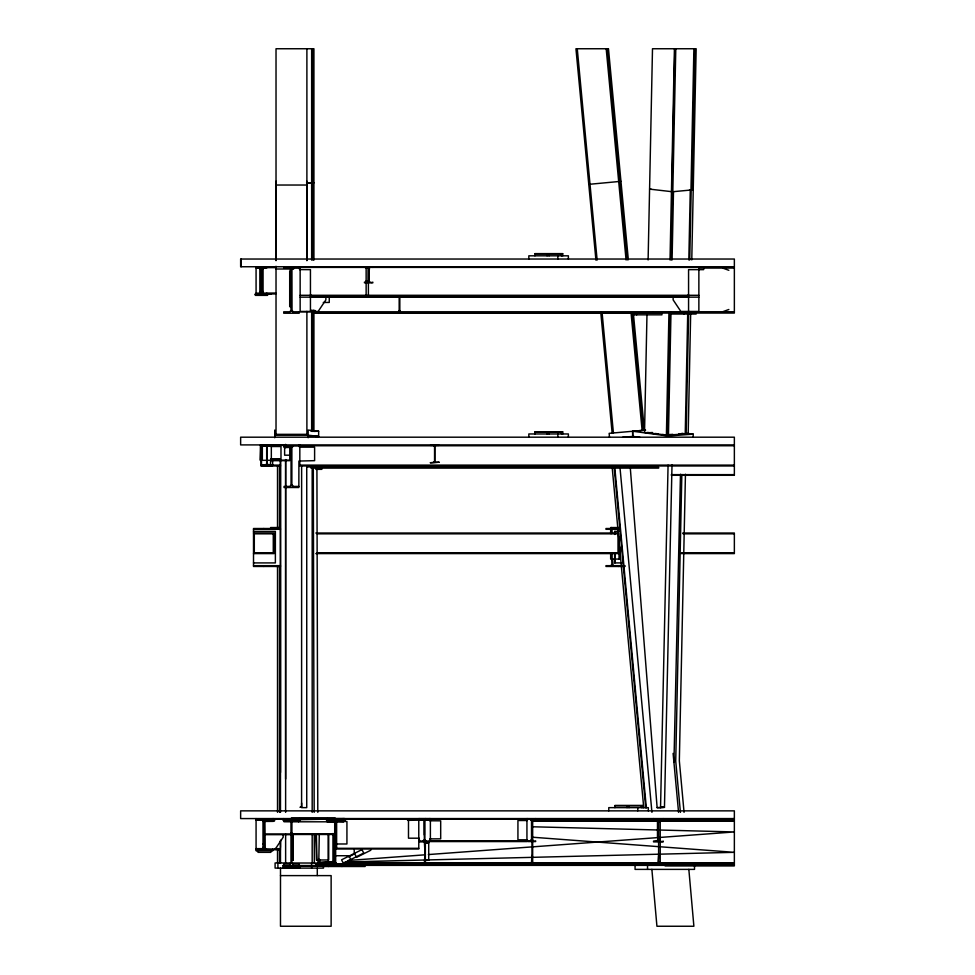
<?xml version="1.0" encoding="UTF-8"?>
<svg xmlns="http://www.w3.org/2000/svg" width="975" height="975" viewBox="0 0 975 975"><rect width="100%" height="100%" fill="white"/><g stroke="black" fill="none" stroke-linecap="round" stroke-linejoin="round"><path stroke-width="1.46" d="M261.044 445.843L264.042 445.758M306.893 434.338L276.022 434.338M276.022 266.272L276.022 269.002L293.67 269.002M276.022 181.252L276.022 260.544L276.022 48.75L313.926 48.75L313.926 260.106M280.483 847.519L280.483 841.462M280.483 772.493L280.483 459.822M283.591 820.109L283.591 819.244L273.768 819.244M285.626 778.988L285.638 459.822M285.638 447.696L285.638 444.661M290.964 833.125L290.964 833.991L264.92 833.991M291.927 833.052L291.927 833.93L334.705 833.93M293.219 860.06L293.219 834.551L293.219 860.06L291.939 860.06M299.313 819.682L327.32 819.146M301.628 803.034L301.628 807.178L299.983 807.263L301.628 807.263M306.893 181.252L306.893 260.544L306.893 48.75M311.647 310.123L311.647 431.316L312.938 431.34L313.926 431.291L313.926 310.099M311.647 260.13L311.647 48.75M312.938 431.34L312.938 310.135M312.938 260.142L312.938 48.75M646.973 314.73L644.536 432.449L668.448 435.289L670.995 312.061M648.107 259.972L652.494 48.75L696.162 48.75L691.775 259.935M666.4 435.435L668.96 312.11M670.032 259.972L674.42 48.75M674.871 48.75L671.897 191.807L690.97 190.015L693.895 48.75M670.081 312.037L667.534 435.155L685.23 433.875L687.716 313.621M671.166 259.947L672.567 191.746M672.811 191.929L675.785 48.75M672.08 259.959L673.481 191.868L649.582 189.126L650.947 189.004M681.842 474.533L675.736 760.476A6.435 4.582 84.6 0 0 675.76 761.487L680.428 812.37M688.825 259.947L690.276 190.076M690.666 313.609L688.179 433.851L686.144 433.997L688.642 313.231M689.739 259.947L691.19 190.198L693.237 190.015M685.449 474.264L679.343 760.134A6.423 4.57 84.6 0 0 679.368 761.158L684.06 812.346M691.872 190.137L694.797 48.75M630.24 467.269L657.126 807.653L660.538 807.641L668.07 465.209M660.538 807.641L664.463 807.349L672.007 464.99M673.932 762.401L680.477 474.252M693.164 436.702L693.249 434.155L687.436 433.363M313.743 310.647L313.292 311.805M314.949 310.562L314.584 311.744M312.707 466.452L310.952 468.061L658.71 468.061M318.752 863.85L319.288 834.588M658.868 819.646L658.612 820.267L659.161 819.451M429.427 841.084L425.673 841.072L424.832 840.206L424.844 820.17L425.709 819.39L429.427 819.39M266.833 266.748L266.833 267.82C261.117 268.527 261.848 268.113 256.072 267.82M261.142 292.317C259.179 293.158 263.798 293.012 261.788 292.378M424.832 820.267L425.368 819.451M531.533 820.109L530.68 819.256L531.509 819.987L531.533 840.036L531.009 840.828L527.902 840.889M419.737 819.39L424.283 819.926L424.344 840.206L423.467 841.084L419.737 841.084M291.05 447.159L289.904 446.002L291.05 447.159L291.05 485.258L289.904 486.415L284.054 486.415L284.054 487.512L298.85 487.512L298.911 461.053L314.608 460.663L314.608 447.159L299.496 447.159L298.85 444.905M658.125 820.267L657.247 819.39L658.113 820.158L658.088 840.438L653.53 841.084L653.53 841.888L663.219 841.888L663.219 841.084C662.11 842.778 656.638 839.414 659.502 841.084M424.344 840.206L423.577 841.059M291.05 485.258L290.343 486.33M264.92 821.316L266.09 820.146L264.92 821.316L265.261 848.823L275.218 849.164L283.177 837.233L283.177 834.661M291.939 269.319L293.097 268.162L291.939 269.319L292.037 311.086L293.097 311.805L310.44 311.805L310.44 269.648L299.581 269.6L299.191 266.748M290.977 269.319L289.831 268.162L290.977 269.319L290.977 310.647L289.831 311.805L283.737 311.805L283.737 313.219L299.191 313.219L299.191 311.805M290.977 310.647L289.831 311.805M658.125 840.206L657.247 841.084M531.533 840.036L530.68 840.889M368.404 268.271L367.538 267.418L368.404 268.271L368.331 281.629L364.455 282.153L364.455 282.823L372.816 282.823L372.816 282.153C371.597 283.567 367.136 280.593 369.744 282.153M425.344 860.547L428.72 860.182L428.72 842.534L424.856 842.534M532.009 820.109L532.874 819.256L532.009 820.109L532.021 863.85M368.404 281.3L367.673 282.128M334.34 863.497L319.13 863.497L334.34 863.472C335.948 861.778 332.682 864.752 334.108 863.716L318.947 863.753M435.825 445.368L434.887 446.318L434.887 461.297C436.568 463.673 434.423 460.627 435.155 461.955M434.277 461.955C434.874 460.736 433.144 463.503 434.558 461.273L434.558 446.318C433.18 444.173 434.765 446.806 434.277 445.66M407.526 820.353L419.104 820.182L419.737 818.573M435.155 445.66L434.874 446.318L435.825 445.392M291.939 269.453L293.231 268.162M266.992 446.635L268.283 445.343M291.866 447.293L293.146 446.002M424.832 820.67L426.112 819.39M423.053 841.084L424.344 839.792M530.254 840.889L531.533 839.609M318.581 863.228L319.032 859.121M348.599 856.842L354.047 854.124M343.468 863.911L351.073 860.096L348.892 855.733L335.668 855.733M333.584 862.4L334.218 862.083M532.021 822.023L532.667 821.706M658.612 822.023L660.221 821.291M722.707 311.744L728.849 309.489M283.676 865.532L283.676 863.911L289.77 863.911L290.977 862.717L290.977 821.389L289.77 820.194M610.789 565.671L611.837 564.525L611.837 552.679M290.099 863.838L290.964 862.717L289.77 863.911M425.539 819.414L425.624 818.573M293.097 820.207L291.927 821.389L293.122 820.194L291.927 821.389L291.927 862.717L293.122 863.911L299.24 863.911L299.228 865.532M262.787 849.164C266.943 847.141 257.424 851.236 256.072 849.164M265.748 464.722L266.675 463.795L266.675 446.27L265.748 445.343M298.606 821.803L299.24 818.573M343.066 821.474L343.712 818.573M588.815 184.348L620.953 181.326M618.686 181.533L619.966 181.411M612.142 433.083L600.71 311.756M645.487 430.109L609.143 433.351L609.485 437.19M622.586 437.312L632.678 436.422L632.604 431.255M640.075 437.373L632.799 436.386L632.641 431.218L645.511 430.17M693.249 434.155L667.924 436.008L632.641 431.218M334.437 861.51L319.288 862.631L334.486 862.631M348.063 860.498L425.319 854.795M428.354 854.563L734.358 831.943L532.143 826.763M649.545 432.705L652.494 432.498M665.486 434.874L672.86 434.338M678.758 433.912L683.182 433.595M657.126 807.653L664.463 807.349M314.206 431.413L318.642 431.218L318.642 436.361L315.681 436.483M333.377 862.29L319.702 862.631L319.702 859.682M345.528 861.985L734.358 852.321L532.35 837.208M316.071 865.361L329.757 865.325L316.071 865.361L316.071 863.85L734.358 863.85L343.298 863.74M326.722 820.06L344.967 820.012L326.369 820.097M419.506 819.817L430.146 819.78M530.534 819.512L734.358 818.963L530.534 818.768M319.252 863.094L334.449 863.082L275.096 862.96L275.096 868.103L323.493 868.103L323.493 865.532M276.022 185.031L306.893 185.031M534.946 253.622L562.746 253.622M734.358 266.748L240.642 266.748L240.642 259.033L734.358 259.033L734.358 313.06L312.683 313.06L312.683 311.744M300.142 267.394L698.392 267.394M256.084 267.625L276.022 267.625M299.191 268.162L283.737 268.162L283.737 266.748M366.137 268.04L368.392 268.04M699.343 268.064L734.358 268.064M259.85 268.917L261.129 268.917M261.775 269.002L263.067 269.002M290.977 270.879L289.697 270.879L289.697 306.662L290.977 306.662M366.137 280.897L368.392 280.897M261.775 291.513L263.067 291.513M259.85 291.757L261.129 291.757M256.072 293.17L275.791 293.036M275.791 293.926L255.34 293.926L255.34 295.364L267.564 295.364L267.564 294.243M255.34 294.243L271.428 293.926M255.34 294.56L267.564 294.56M300.142 295.291L698.868 295.291M311.403 296.485L687.607 296.485M300.142 297.143L698.868 297.143M323.273 302.445L329.258 302.445L329.258 296.437M399.177 310.489L399.823 310.489M734.358 311.744L312.366 311.805L312.366 313.219L661.854 313.219L661.964 314.827L632.227 314.827L632.227 313.219M696.138 312.731L672.007 312.731L671.933 314.023L696.138 314.023L696.138 312.414M534.946 431.779L562.746 431.779M274.731 435.167L308.173 435.167M734.358 444.905L240.642 444.905L240.642 437.19L734.358 437.19L734.358 475.288L671.324 475.288M266.833 445.148L260.374 445.148L260.374 460.419L260.873 445.148M266.126 445.343L263.299 444.905M270.368 445.343L267.564 445.417L266.992 446.27L266.992 463.795L267.918 464.722M271.33 445.392L283.42 445.392M430.389 445.368L439.043 445.368M299.825 445.758L734.358 445.758M298.85 446.002L284.054 446.002L284.054 444.905M271.33 446.184L262.336 446.184L262.336 460.334L289.77 460.176M292.5 447.159L291.866 447.159L291.866 485.258L293.012 486.415L298.85 486.415M291.062 447.476L284.627 447.476L284.627 455.191L291.062 455.191M270.368 464.722L263.299 465.16M260.995 464.917L272.622 464.917M261.044 465.112L280.495 465.112L280.483 528.292M299.825 465.112L734.358 465.112M261.044 465.721L272.622 465.721L272.622 459.847M280.495 465.965L261.044 465.965L261.044 444.905M734.358 465.965L299.825 465.965L299.825 444.905M309.307 466.123L324.102 466.123M324.102 466.294L306.893 466.294L306.893 466.928L324.102 466.928L324.102 465.965M658.71 467.317L313.389 467.317L312.902 466.452M316.229 468.219L321.847 468.219M315.815 468.378L321.847 468.378M315.815 469.341L321.847 469.341L321.847 468.061M671.324 474.642L734.358 474.642M270.55 527.548L278.923 527.548M619.028 527.548L610.655 527.548L610.655 533.557M619.137 528.511L605.962 528.511L605.962 529.303L619.137 529.303M253.512 529.303L280.483 529.303M253.512 531.412L275.377 531.412L275.377 562.916L253.512 562.916M619.101 531.412L614.616 531.412L614.616 534.41M253.512 533.02L274.085 533.02L274.085 553.593L253.512 553.593M315.827 533.02L618.528 533.02L618.528 553.593L315.827 553.593M682.756 533.02L734.358 533.02L734.358 553.593L681.245 553.593M317.046 533.825L618.223 533.825L618.223 552.788L317.046 552.788M683.085 533.825L734.358 533.825M681.574 552.788L734.358 552.788M621.892 562.916L614.616 562.916L614.616 553.922M253.512 565.671L280.483 565.671M624.999 565.671L605.962 565.671L605.962 566.463L624.999 566.463M280.483 566.463L253.512 566.463L253.512 528.511L280.483 528.511L280.483 812.358M614.908 805.447L642.696 805.447M734.358 818.573L240.642 818.573L240.642 810.859L734.358 810.859L734.358 865.849L665.06 865.849M343.712 819.232L418.775 819.232M430.389 819.256L526.939 819.256M527.902 819.256L535.653 819.256L535.653 818.573M256.084 819.707L275.096 819.707M256.072 820.146L272.805 820.146L272.805 818.573M283.676 820.194L299.24 820.194M419.506 820.097L430.146 820.097M530.534 820.097L734.358 820.255M326.735 820.45L344.992 820.463M532.07 820.353L734.358 820.548M283.055 820.511L300.385 820.511M326.844 820.84L345.101 820.852M532.118 820.694L734.358 820.962M262.994 820.987L263.957 820.987M326.881 821.303L345.126 821.291M532.143 821.133L734.358 821.194L532.362 821.023M262.994 821.474L263.957 821.474M264.92 821.438L273.329 821.377L273.768 818.573M333.097 821.474L334.705 821.474L334.218 820.45M424.344 821.474L424.344 834.978M658.125 821.474L657.479 821.474L657.479 837.549L658.125 837.549M290.964 821.803L284.03 821.754L283.676 818.573M291.927 821.803L334.705 821.803M291.927 834.49L334.705 834.49M264.92 834.661L290.964 834.661M658.612 838.841L660.221 838.841M532.021 839.792L532.667 839.792M430.389 840.889L526.939 840.889M532.874 840.889C530.363 839.292 534.398 842.217 535.653 840.889L535.653 841.571L527.914 841.571L527.268 839.804L517.932 839.804L517.932 820.511L527.268 820.511L527.914 818.573M428.72 842.961L425.344 843.326L425.344 863.204M262.994 843.984L263.957 843.984M335.668 843.984L346.929 843.984L346.929 821.474L335.668 821.474L335.668 862.717L336.412 863.813M262.994 847.36L263.957 847.36M336.631 848.311L418.775 848.311M256.084 848.64L266.126 848.64M274.743 848.64L280.483 848.64M256.084 849.773L280.483 849.773M424.856 850.297L424.369 841.888M424.856 855.392L424.369 863.85M532.021 855.441L531.533 861.924L532.667 862.229M658.6 855.441L658.125 861.924L660.221 862.643M424.856 859.755L428.72 859.755M333.097 861.985L334.705 861.985M343.614 862.631L734.358 863.094L344.004 862.656M734.358 863.094L343.468 863.472L734.358 863.497L344.053 863.119M734.358 865.361L335.851 865.361L734.358 864.216L316.071 863.85M299.812 865.69L283.091 865.849L299.812 865.849M328.429 865.849L343.09 865.361M322.64 866.495L365.162 866.495M280.483 875.611L331.134 875.611L331.134 926.25L280.483 926.25L280.495 868.103M335.851 818.598L344.967 818.598M419.506 818.671L430.146 818.683M327.466 820.45L333.535 820.463M336.57 820.463L344.163 820.463M532.423 820.597L734.358 820.743M327.344 820.852L344.053 820.865M333.377 862.643L319.702 862.631L319.873 863.497L333.535 863.497M319.751 863.094L333.413 863.107M344.163 863.509L371.499 863.521M307.759 436.191L312.183 436.264M306.564 182.727L313.926 182.849L306.954 182.788M310.988 431.242L313.926 431.291M326.881 821.511L343.614 821.937M313.207 436.203L316.826 436.337M327.295 821.876L333.377 822.327M318.642 431.218L308.173 430.06L308.173 437.738M308.173 435.203L318.642 436.361M689.593 189.832L690.97 190.015M685.267 433.448L688.179 433.851M681.769 433.4L686.144 433.997M647.497 432.425L652.409 433.095M655.322 433.497L658.247 433.887M662.61 434.484L668.448 435.289M292.707 486.354L291.866 485.258M328.039 821.803L327.32 818.573L327.405 820.194M260.276 267.82L261.081 268.454M293.097 311.805L291.939 310.647M423.467 819.39L424.344 820.267M333.962 820.292L334.705 821.389M610.789 529.303L611.764 530.01L611.837 533.41M722.707 268.064L728.849 270.307M334.218 821.852L333.584 820.097M314.547 311.805L314.108 310.647M315.559 311.744L315.193 310.562M613.092 565.585L612.434 558.602M291.939 310.513L293.231 311.805M291.866 485.123L293.146 486.415M266.992 463.43L268.283 464.722M530.254 819.256L531.533 820.536M423.053 819.39L424.344 820.67M424.832 839.792L426.112 841.084M335.668 862.619L336.96 863.911M292.025 863.168L293.122 863.911L291.964 862.851M628.339 259.764L608.473 48.75L575.945 48.75L595.944 260.179M633.445 314.06L644.378 430.207M607.474 48.75L627.352 259.85M632.458 314.157L643.402 430.304M606.194 48.75L626.072 259.972M631.044 312.768L642.111 430.414M577.261 48.75L597.139 260.069M602.136 313.146L613.421 432.961M673.103 753.395L678.563 812.333M620.039 468.122L651.934 812.333M614.75 467.025L646.352 807.787M614.128 467.074L645.718 807.787M612.166 467.244L643.744 807.787M688.838 869.383L693.883 926.25L656.931 926.25L651.873 869.383M316.375 834.466L316.997 859.974M315.815 834.466L316.436 859.974L328.709 859.974L328.709 834.466M277.729 528.511L277.741 529.303M278.216 565.671L278.228 566.463M316.912 466.781L317.801 812.321M317.935 859.926L317.935 862.96M313.292 468.171L314.182 812.321M314.242 834.149L314.316 862.96M280.495 465.112L280.495 459.7M704.206 268.064L703.56 269.648L688.569 269.648L688.569 311.744M698.868 266.748L698.868 311.452L680.855 311.452L673.14 299.873L673.14 297.143M694.517 865.532L694.517 869.383L635.066 869.383L635.066 865.532M687.607 295.291L687.607 297.143M684.06 312.414L684.06 314.023M663.219 818.573L663.219 819.39L653.53 819.39L653.53 818.573M660.221 820.097L660.221 863.85M658.612 820.097L658.612 863.85M653.14 311.805L653.14 313.219M648.314 810.859L648.314 807.641L608.778 807.641L608.778 810.859M647.534 865.532L647.534 869.383M642.696 807.641L642.696 805.703L614.908 805.703L614.908 807.641M641.477 805.703L641.477 807.641M637.784 807.641L637.784 810.859M636.663 313.219L636.663 314.827M629.046 805.703L629.046 807.641M627.047 805.703L627.047 807.641M619.917 547.06L619.917 559.065L610.655 559.065L610.655 553.057M619.028 536.555L619.028 559.065M618.321 565.671L618.321 566.463M614.908 531.412L614.908 534.41M614.908 553.922L614.908 562.916M611.544 527.548L611.544 533.557M611.544 553.057L611.544 559.065M568.376 259.033L568.376 255.816L528.828 255.816L528.828 259.033M568.376 437.19L568.376 433.96L528.828 433.96L528.828 437.19M562.746 255.816L562.746 253.878L534.946 253.878L534.946 255.816M562.746 433.96L562.746 432.023L534.946 432.023L534.946 433.96M561.527 253.878L561.527 255.816M561.527 432.023L561.527 433.96M557.834 255.816L557.834 259.033M557.834 433.96L557.834 437.19M549.096 253.878L549.096 255.816M549.096 432.023L549.096 433.96M547.097 253.878L547.097 255.816M547.097 432.023L547.097 433.96M532.667 820.097L532.667 863.85M526.939 818.573L526.939 841.571L430.389 841.571L430.389 818.573M429.427 818.573L429.829 820.779L440.688 820.828L440.688 838.841L429.829 838.89L429.427 841.888L419.737 841.888L419.104 838.195L408.488 838.195L408.488 820.182M424.856 841.888L424.856 863.85M418.775 818.573L418.775 848.969L336.631 848.969L336.631 821.474M399.823 297.156L399.823 311.768M399.177 297.156L399.177 311.768M372.816 266.748L372.816 267.418M370.768 848.969L370.768 850.249L356.521 857.378L354.23 852.772L354.23 848.969M368.392 267.394L368.392 296.485M366.137 267.394L366.137 296.485M364.455 266.748L364.455 267.418M342.968 818.573L342.968 820.194M342.968 863.911L342.968 865.532L283.091 865.532L283.091 867.774L299.812 867.774L299.812 865.532M341.945 865.532L341.945 866.495M335.181 818.573L335.181 817.928L291.44 817.928L291.44 818.573M335.181 865.532L335.181 866.166L291.44 866.166L291.44 865.532M334.705 820.097L334.705 863.85M333.584 833.649L333.584 863.85M333.097 820.097L333.097 821.73M333.097 833.479L333.097 863.85M328.429 865.532L328.429 866.495M328.136 834.466L328.136 859.974M327.405 863.911L327.405 865.532M325.869 297.143L325.869 299.873L318.155 311.452L300.142 311.452L300.142 266.748M317.911 468.378L317.911 469.341M317.289 868.103L317.289 875.55M316.875 311.805L316.875 313.219M313.207 467.305L313.207 468.061M312.183 468.232L312.183 812.321M312.183 834.149L312.183 862.96M311.598 862.96L311.598 868.103M311.403 295.291L311.403 297.143M306.893 311.366L306.893 434.692M306.735 465.928L306.735 807.641L301.592 807.641L301.628 465.611M285.626 444.356L285.626 447.403M285.626 459.566L285.626 812.358M285.626 834.149L285.638 862.96M283.42 444.905L283.822 447.111L289.77 447.159L289.77 460.663L271.33 460.663L271.33 444.905M280.483 840.218L280.483 862.96M279.496 466.013L279.496 528.292M279.496 566.256L279.496 812.321M279.496 849.31L279.496 862.96M277.912 862.96L277.912 868.103M277.522 466.172L277.522 528.426M277.522 566.378L277.522 812.321M277.522 849.31L277.522 862.96M276.022 266.748L276.022 434.692M276.132 565.671L276.132 566.463M274.731 430.06L274.731 437.738M274.45 820.341L274.45 821.145M272.805 849.164L272.805 850.736L256.072 850.736L256.072 818.573M272.159 849.773L272.159 850.736M270.867 850.736L270.867 852.345L258.009 852.345L258.009 850.736M270.368 444.905L271.013 446.513L280.983 446.513L280.983 458.725L270.77 458.774L270.368 465.16M266.833 293.17L266.833 294.243M263.957 819.707L263.957 848.64M263.774 528.511L263.774 529.303M263.774 565.671L263.774 566.463M263.067 267.625L263.067 293.036M262.994 819.707L262.994 848.64M261.775 267.625L261.775 293.036M261.483 445.148L261.483 464.917M261.129 267.625L261.129 293.036M259.85 267.625L259.85 293.036M256.717 849.773L256.717 850.736M256.072 266.748L256.084 294.243M241.105 259.033L241.105 266.748M335.753 820.938L336.862 820.194L335.753 820.938M368.94 267.942L369.744 267.418L368.94 267.942M291.927 446.855L293.012 446.002L291.927 446.855M361.993 849.603L341.579 859.816L343.31 863.265L363.712 853.064L361.993 849.603M369.354 268.04L368.879 281.519L369.354 268.04M439.043 462.223L430.389 462.735L439.043 462.223M273.28 533.825L254.304 533.825L254.304 552.788L273.28 552.788L273.28 533.825M662.366 806.91L663.402 807.044L662.366 806.91M266.09 849.164L264.92 848.006L266.212 849.164M263.067 820.194L263.957 821.316L263.067 820.194"/></g></svg>
